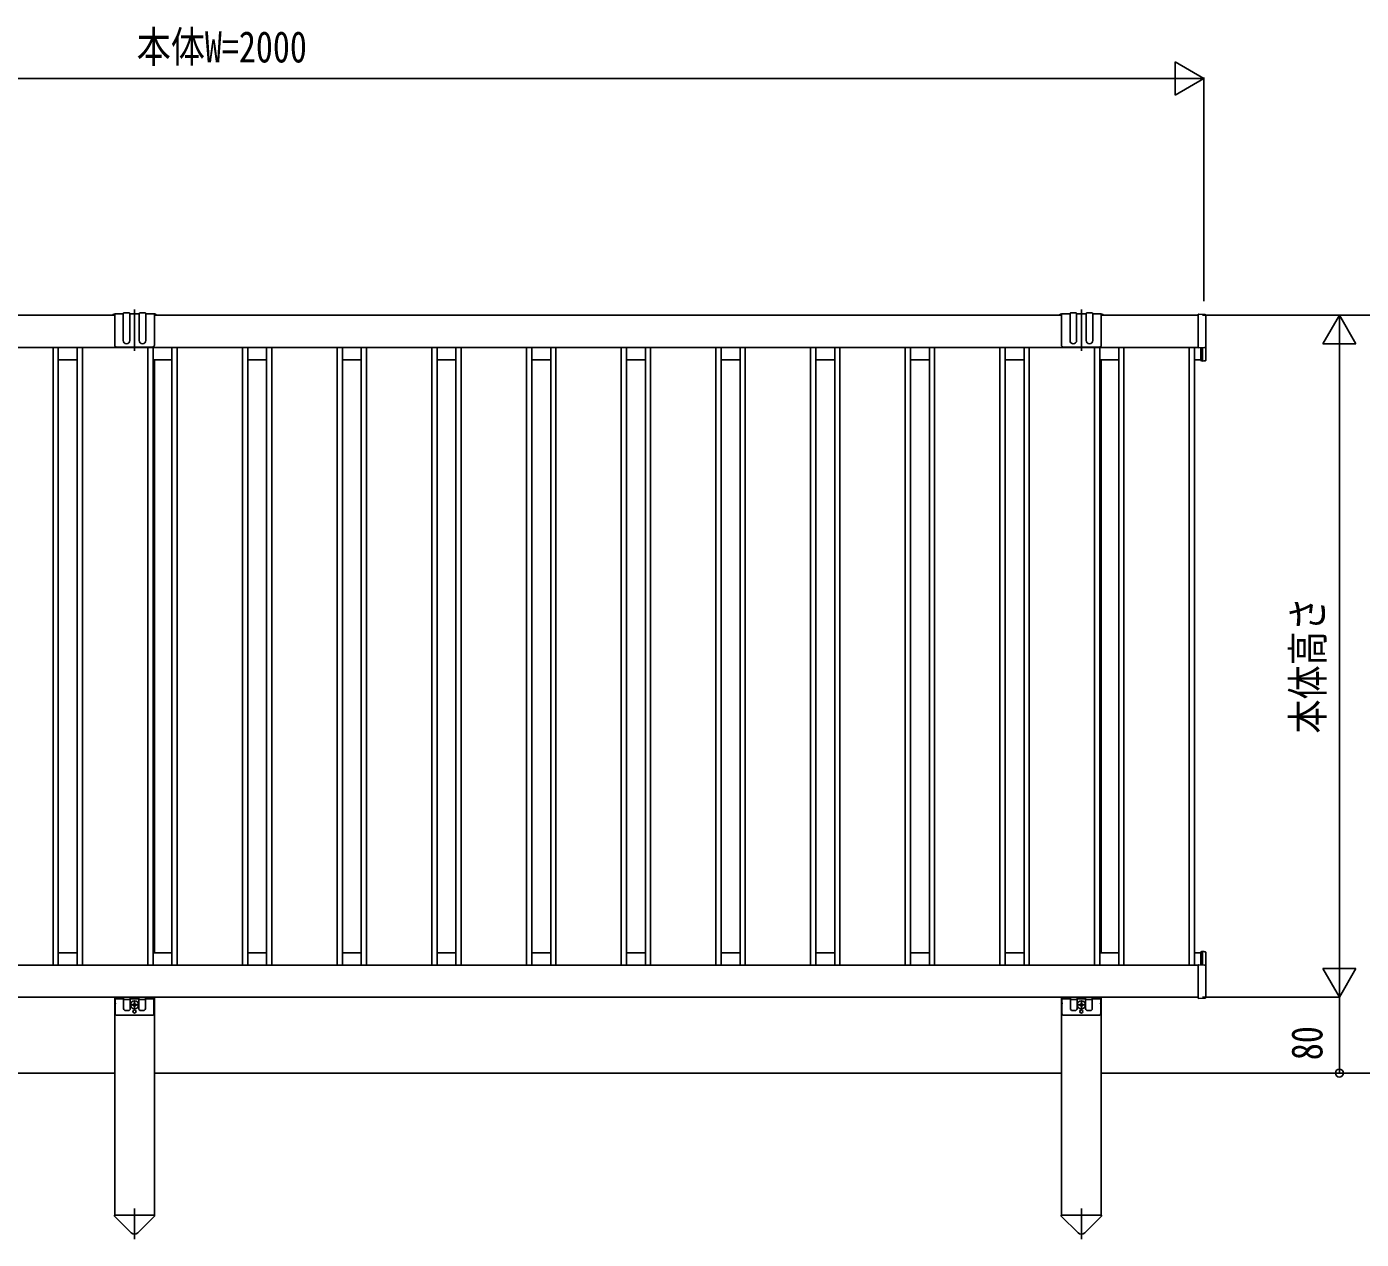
# Model space of a CAD drawing. Units: millimetres, scale not verified. Extents: x -4205 to 4205, y -2970 to 2970.
# Drawn here: x 1391 to 2801, y -61 to 1219 of the extents above; entities that cross this region are included whole.
import ezdxf
from ezdxf.enums import TextEntityAlignment as Align

# ---------------------------------------------------------------- set-up
doc = ezdxf.new("R2010")
doc.units = ezdxf.units.MM
doc.header["$LTSCALE"] = 16
doc.layers.add('0-3_YKK_A1', color=4, linetype='Continuous')
doc.layers.add('0-4_YKK_D', color=6, linetype='Continuous')
doc.styles.add('ＭＳ ゴシック', font='')
doc.styles.get('ＭＳ ゴシック').set_extended_font_data('MS Gothic')

msp = doc.modelspace()

# ---------------------------------------------------------------- linework, layer by layer
at = {"layer": '0-3_YKK_A1'}
for p, q in [((1494.02, 916.72), (1499.02, 916.72)), ((1505.02, 876.64), (1505.02, 920.42)), ((1516.02, 916.72), (1511.02, 916.72)), ((2494.02, 916.72), (2499.02, 916.72)), ((2505.02, 876.64), (2505.02, 920.42)), ((2516.02, 916.72), (2511.02, 916.72)), ((639.02, 914.22), (1484.02, 914.22)), ((1493.02, 915.72), (1484.02, 915.72)), ((1484.02, 915.72), (1484.02, 882.71)), ((1493.02, 915.72), (1493.02, 887.71)), ((1510.02, 915.72), (1500.02, 915.72)), ((1500.02, 915.72), (1500.02, 887.71)), ((1510.02, 915.72), (1510.02, 887.71)), ((1526.02, 915.72), (1517.02, 915.72)), ((1517.02, 915.72), (1517.02, 887.71)), ((1526.02, 915.72), (1526.02, 882.71)), ((1526.02, 914.22), (2484.02, 914.22)), ((2493.02, 915.72), (2484.02, 915.72)), ((2484.02, 915.72), (2484.02, 882.71)), ((2493.02, 915.72), (2493.02, 887.71)), ((2510.02, 915.72), (2500.02, 915.72)), ((2500.02, 915.72), (2500.02, 887.71)), ((2510.02, 915.72), (2510.02, 887.71)), ((2526.02, 915.72), (2517.02, 915.72)), ((2517.02, 915.72), (2517.02, 887.71)), ((2526.02, 915.72), (2526.02, 882.71)), ((2526.02, 914.22), (2628.52, 914.22)), ((2628.52, 914.42), (2628.52, 915.1)), ((2628.52, 880.92), (2628.52, 914.42)), ((2628.84, 915.4), (2635.58, 914.99)), ((2636.52, 913.99), (2636.52, 881.35)), ((639.02, 880.22), (2628.52, 880.22)), ((1419.02, 880.22), (1419.02, 228.22)), ((1424.52, 880.22), (1424.52, 228.22)), ((1444.52, 880.22), (1444.52, 228.22)), ((1450.02, 880.22), (1450.02, 228.22)), ((1486.02, 880.71), (1504.31, 880.71)), ((1505.73, 880.71), (1524.02, 880.71)), ((1519.02, 880.22), (1519.02, 228.22)), ((1524.52, 880.22), (1524.52, 228.22)), ((1544.52, 880.22), (1544.52, 228.22)), ((1550.02, 880.22), (1550.02, 228.22)), ((1619.02, 880.22), (1619.02, 228.22)), ((1624.52, 880.22), (1624.52, 228.22)), ((1644.52, 880.22), (1644.52, 228.22)), ((1650.02, 880.22), (1650.02, 228.22)), ((1719.02, 880.22), (1719.02, 228.22)), ((1724.52, 880.22), (1724.52, 228.22)), ((1744.52, 880.22), (1744.52, 228.22)), ((1750.02, 880.22), (1750.02, 228.22)), ((1819.02, 880.22), (1819.02, 228.22)), ((1824.52, 880.22), (1824.52, 228.22)), ((1844.52, 880.22), (1844.52, 228.22)), ((1850.02, 880.22), (1850.02, 228.22)), ((1919.02, 880.22), (1919.02, 228.22)), ((1924.52, 880.22), (1924.52, 228.22)), ((1944.52, 880.22), (1944.52, 228.22)), ((1950.02, 880.22), (1950.02, 228.22)), ((2019.02, 880.22), (2019.02, 228.22)), ((2024.52, 880.22), (2024.52, 228.22)), ((2044.52, 880.22), (2044.52, 228.22)), ((2050.02, 880.22), (2050.02, 228.22)), ((2119.02, 880.22), (2119.02, 228.22)), ((2124.52, 880.22), (2124.52, 228.22)), ((2144.52, 880.22), (2144.52, 228.22)), ((2150.02, 880.22), (2150.02, 228.22)), ((2219.02, 880.22), (2219.02, 228.22)), ((2224.52, 880.22), (2224.52, 228.22)), ((2244.52, 880.22), (2244.52, 228.22)), ((2250.02, 880.22), (2250.02, 228.22)), ((2319.02, 880.22), (2319.02, 228.22)), ((2324.52, 880.22), (2324.52, 228.22)), ((2344.52, 880.22), (2344.52, 228.22)), ((2350.02, 880.22), (2350.02, 228.22)), ((2419.02, 880.22), (2419.02, 228.22)), ((2424.52, 880.22), (2424.52, 228.22)), ((2444.52, 880.22), (2444.52, 228.22)), ((2450.02, 880.22), (2450.02, 228.22)), ((2486.02, 880.71), (2504.31, 880.71)), ((2505.73, 880.71), (2524.02, 880.71)), ((2519.02, 880.22), (2519.02, 228.22)), ((2524.52, 880.22), (2524.52, 228.22)), ((2544.52, 880.22), (2544.52, 228.22)), ((2550.02, 880.22), (2550.02, 228.22)), ((2619.02, 880.22), (2619.02, 228.22)), ((2624.52, 880.22), (2624.52, 228.22)), ((2628.52, 880.24), (2628.52, 880.92)), ((2628.84, 879.94), (2635.58, 880.35)), ((2631.02, 868.02), (2631.02, 879.01)), ((2633.02, 879.42), (2631.3, 879.31)), ((2632.02, 879.36), (2632.02, 880.13)), ((2636.52, 881.35), (2636.52, 868.07)), ((1444.52, 867.22), (1424.52, 867.22)), ((1544.52, 867.22), (1524.52, 867.22)), ((1526.02, 867.22), (1526.02, 241.22)), ((1644.52, 867.22), (1624.52, 867.22)), ((1744.52, 867.22), (1724.52, 867.22)), ((1844.52, 867.22), (1824.52, 867.22)), ((1944.52, 867.22), (1924.52, 867.22)), ((2044.52, 867.22), (2024.52, 867.22)), ((2144.52, 867.22), (2124.52, 867.22)), ((2244.52, 867.22), (2224.52, 867.22)), ((2344.52, 867.22), (2324.52, 867.22)), ((2444.52, 867.22), (2424.52, 867.22)), ((2544.52, 867.22), (2524.52, 867.22)), ((2526.02, 241.22), (2526.02, 867.22)), ((2631.02, 867.22), (2624.52, 867.22)), ((2631.02, 866.82), (2631.02, 868.02)), ((2631.28, 866.4), (2631.28, 866.4)), ((2631.3, 866.4), (2632.02, 866.32)), ((2631.3, 866.4), (2632.02, 866.32)), ((2632.02, 865.98), (2632.02, 866.36)), ((2633.02, 865.92), (2632.96, 865.92)), ((2636.52, 868.07), (2636.52, 867.08)), ((1444.52, 241.22), (1424.52, 241.22)), ((1544.52, 241.22), (1524.52, 241.22)), ((1644.52, 241.22), (1624.52, 241.22)), ((1744.52, 241.22), (1724.52, 241.22)), ((1844.52, 241.22), (1824.52, 241.22)), ((1944.52, 241.22), (1924.52, 241.22)), ((2044.52, 241.22), (2024.52, 241.22)), ((2144.52, 241.22), (2124.52, 241.22)), ((2244.52, 241.22), (2224.52, 241.22)), ((2344.52, 241.22), (2324.52, 241.22)), ((2444.52, 241.22), (2424.52, 241.22)), ((2544.52, 241.22), (2524.52, 241.22)), ((2631.02, 241.22), (2624.52, 241.22)), ((2631.02, 241.62), (2631.02, 240.42)), ((2631.02, 240.42), (2631.02, 229.43)), ((2631.28, 242.04), (2631.28, 242.04)), ((2631.3, 242.04), (2632.02, 242.12)), ((2631.3, 242.04), (2632.02, 242.12)), ((2632.02, 242.46), (2632.02, 242.08)), ((2633.02, 242.52), (2632.96, 242.52)), ((2636.52, 240.37), (2636.52, 241.36)), ((2636.52, 227.09), (2636.52, 240.37)), ((2628.52, 228.22), (639.02, 228.22)), ((2628.52, 228.2), (2628.52, 227.52)), ((2628.52, 227.52), (2628.52, 194.02)), ((2628.84, 228.5), (2635.58, 228.09)), ((2633.02, 229.02), (2631.3, 229.13)), ((2632.02, 228.31), (2632.02, 229.08)), ((2636.52, 194.45), (2636.52, 227.09)), ((2628.52, 194.22), (639.02, 194.22)), ((1484.02, 194.22), (1484.02, -35.78)), ((1484.52, 194.22), (1484.52, 188.19)), ((1484.52, 192.73), (1493.52, 192.73)), ((1484.52, 187.27), (1484.52, 177.23)), ((1493.52, 194.23), (1493.52, 182.23)), ((1494.52, 191.73), (1499.52, 191.73)), ((1500.47, 186.23), (1509.57, 186.23)), ((1500.52, 182.23), (1500.52, 194.23)), ((1500.52, 192.73), (1509.52, 192.73)), ((1502.94, 186.58), (1502.94, 185.88)), ((1502.94, 186.58), (1504.17, 186.58)), ((1502.94, 185.88), (1504.17, 185.88)), ((1504.67, 188.3), (1505.37, 188.3)), ((1504.67, 188.3), (1504.67, 187.08)), ((1504.67, 185.38), (1504.67, 184.15)), ((1504.67, 184.15), (1505.37, 184.15)), ((1505.02, 181.68), (1505.02, 190.78)), ((1505.37, 188.3), (1505.37, 187.08)), ((1505.37, 185.38), (1505.37, 184.15)), ((1505.87, 186.58), (1507.09, 186.58)), ((1505.87, 185.88), (1507.09, 185.88)), ((1507.09, 186.58), (1507.09, 185.88)), ((1509.52, 182.23), (1509.52, 194.23)), ((1515.52, 191.73), (1510.52, 191.73)), ((1516.52, 194.23), (1516.52, 182.23)), ((1516.52, 192.73), (1525.52, 192.73)), ((1525.52, 194.22), (1525.52, 188.19)), ((1525.52, 187.27), (1525.52, 177.23)), ((1526.02, 194.22), (1526.02, -35.78)), ((2484.02, 194.22), (2484.02, -35.78)), ((2484.52, 194.22), (2484.52, 188.19)), ((2484.52, 192.73), (2493.52, 192.73)), ((2484.52, 187.27), (2484.52, 177.23)), ((2493.52, 194.23), (2493.52, 182.23)), ((2494.52, 191.73), (2499.52, 191.73)), ((2500.47, 186.23), (2509.57, 186.23)), ((2500.52, 182.23), (2500.52, 194.23)), ((2500.52, 192.73), (2509.52, 192.73)), ((2502.94, 186.58), (2502.94, 185.88)), ((2502.94, 186.58), (2504.17, 186.58)), ((2502.94, 185.88), (2504.17, 185.88)), ((2504.67, 188.3), (2505.37, 188.3)), ((2504.67, 188.3), (2504.67, 187.08)), ((2504.67, 185.38), (2504.67, 184.15)), ((2504.67, 184.15), (2505.37, 184.15)), ((2505.02, 181.68), (2505.02, 190.78)), ((2505.37, 188.3), (2505.37, 187.08)), ((2505.37, 185.38), (2505.37, 184.15)), ((2505.87, 186.58), (2507.09, 186.58)), ((2505.87, 185.88), (2507.09, 185.88)), ((2507.09, 186.58), (2507.09, 185.88)), ((2509.52, 182.23), (2509.52, 194.23)), ((2515.52, 191.73), (2510.52, 191.73)), ((2516.52, 194.23), (2516.52, 182.23)), ((2516.52, 192.73), (2525.52, 192.73)), ((2525.52, 194.22), (2525.52, 188.19)), ((2525.52, 187.27), (2525.52, 177.23)), ((2526.02, 194.22), (2526.02, -35.78)), ((2628.52, 194.02), (2628.52, 193.34)), ((2628.84, 193.04), (2635.58, 193.45)), ((1486.52, 175.23), (1523.52, 175.23)), ((1495.52, 180.23), (1498.52, 180.23)), ((1514.52, 180.23), (1511.52, 180.23)), ((2486.52, 175.23), (2523.52, 175.23)), ((2495.52, 180.23), (2498.52, 180.23)), ((2514.52, 180.23), (2511.52, 180.23)), ((526.02, 114.22), (1484.02, 114.22)), ((1526.02, 114.22), (2484.02, 114.22)), ((3304.08, 114.22), (2526.02, 114.22)), ((1483.82, -36.78), (1483.82, -35.78)), ((1483.82, -35.78), (1526.22, -35.78)), ((1483.82, -36.78), (1501.5, -54.33)), ((1505.02, -61.29), (1505.02, -28.81)), ((1526.22, -36.78), (1508.54, -54.33)), ((1526.22, -35.78), (1526.22, -36.78)), ((2483.82, -36.78), (2483.82, -35.78)), ((2483.82, -35.78), (2526.22, -35.78)), ((2483.82, -36.78), (2501.5, -54.33)), ((2505.02, -61.29), (2505.02, -28.81)), ((2526.22, -36.78), (2508.54, -54.33)), ((2526.22, -35.78), (2526.22, -36.78))]:
    msp.add_line(p, q, dxfattribs=at)
for points in [[(2633.02, 867.91), (2633.02, 879.42), (2633.02, 880.19)], [(2631.02, 866.82), (2631.03, 866.72), (2631.05, 866.61), (2631.11, 866.5), (2631.18, 866.44), (2631.26, 866.41), (2631.28, 866.41)], [(2631.27, 866.4), (2631.29, 866.4), (2631.3, 866.4)], [(2633.08, 865.92), (2633.02, 865.92), (2633.02, 867.91)], [(2631.02, 241.62), (2631.03, 241.72), (2631.05, 241.83), (2631.11, 241.94), (2631.18, 242), (2631.26, 242.04), (2631.28, 242.04)], [(2631.27, 242.04), (2631.29, 242.04), (2631.3, 242.04)], [(2633.08, 242.52), (2633.02, 242.52), (2633.02, 240.53)], [(2633.02, 240.53), (2633.02, 229.02), (2633.02, 228.25)]]:
    msp.add_lwpolyline(points, dxfattribs=at)
for centre, radius in [((1505.02, 186.23), 4.25), ((2505.02, 186.23), 4.25), ((1505.02, 179.23), 1.65), ((2505.02, 179.23), 1.65)]:
    msp.add_circle(centre, radius, dxfattribs=at)
for centre, radius, start, end in [((1494.02, 915.72), 1, 90, 180), ((1499.02, 915.72), 1, 0, 90), ((1511.02, 915.72), 1, 90, 180), ((1516.02, 915.72), 1, 0, 90), ((2494.02, 915.72), 1, 90, 180), ((2499.02, 915.72), 1, 0, 90), ((2511.02, 915.72), 1, 90, 180), ((2516.02, 915.72), 1, 0, 90), ((1484.02, 913.72), 2, 90, 165.52249), ((1526.02, 913.72), 2, 14.47751, 90), ((2484.02, 913.72), 2, 90, 165.52249), ((2526.02, 913.72), 2, 14.47751, 90), ((2628.82, 915.1), 0.3, 86.5, 180), ((2635.52, 913.99), 1, 0, 86.5), ((1486.02, 882.71), 2, 180, 270), ((1496.52, 887.71), 3.5, 180, 0), ((1505.02, 880.01), 1, 44.427, 135.573), ((1513.52, 887.71), 3.5, 180, 0), ((1524.02, 882.71), 2, 270, 0), ((2486.02, 882.71), 2, 180, 270), ((2496.52, 887.71), 3.5, 180, 0), ((2505.02, 880.01), 1, 44.427, 135.573), ((2513.52, 887.71), 3.5, 180, 0), ((2524.02, 882.71), 2, 270, 0), ((2628.82, 880.24), 0.3, 180, 273.5), ((2631.32, 879.01), 0.3, 93.5, 180), ((2635.52, 881.35), 1, 273.5, 0), ((2631.4, 866.81), 0.377, 177.75106, 254.19407), ((2635.52, 867.08), 1, 273.93714, 299.93477), ((2635.52, 867.08), 1, 299.93477, 0.15594), ((2631.4, 241.64), 0.377, 105.80593, 182.24894), ((2635.52, 241.36), 1, 60.06523, 86.06286), ((2635.52, 241.36), 1, 359.84406, 60.06523), ((2628.82, 228.2), 0.3, 86.5, 180), ((2631.32, 229.43), 0.3, 180, 266.5), ((2635.52, 227.09), 1, 0, 86.5), ((1484.32, 187.73), 0.5, 293.57818, 66.42182), ((1494.52, 192.73), 1, 180, 270), ((1499.52, 192.73), 1, 270, 0), ((1504.17, 187.08), 0.5, 270, 0), ((1504.17, 185.38), 0.5, 0, 90), ((1505.87, 187.08), 0.5, 180, 270), ((1505.87, 185.38), 0.5, 90, 180), ((1510.52, 192.73), 1, 180, 270), ((1515.52, 192.73), 1, 270, 0), ((1525.72, 187.73), 0.5, 113.57818, 246.42182), ((2484.32, 187.73), 0.5, 293.57818, 66.42182), ((2494.52, 192.73), 1, 180, 270), ((2499.52, 192.73), 1, 270, 0), ((2504.17, 187.08), 0.5, 270, 0), ((2504.17, 185.38), 0.5, 0, 90), ((2505.87, 187.08), 0.5, 180, 270), ((2505.87, 185.38), 0.5, 90, 180), ((2510.52, 192.73), 1, 180, 270), ((2515.52, 192.73), 1, 270, 0), ((2525.72, 187.73), 0.5, 113.57818, 246.42182), ((2628.82, 193.34), 0.3, 180, 273.5), ((2635.52, 194.45), 1, 273.5, 360), ((1486.52, 177.23), 2, 180, 270), ((1495.52, 182.23), 2, 180, 270), ((1498.52, 182.23), 2, 270, 0), ((1511.52, 182.23), 2, 180, 270), ((1514.52, 182.23), 2, 270, 0), ((1523.52, 177.23), 2, 270, 0), ((2486.52, 177.23), 2, 180, 270), ((2495.52, 182.23), 2, 180, 270), ((2498.52, 182.23), 2, 270, 0), ((2511.52, 182.23), 2, 180, 270), ((2514.52, 182.23), 2, 270, 0), ((2523.52, 177.23), 2, 270, 0), ((1505.02, -50.78), 5, 225.20979, 314.79021), ((2505.02, -50.78), 5, 225.20979, 314.79021)]:
    msp.add_arc(centre, radius, start, end, dxfattribs=at)
for centre, major_axis, start_param, end_param in [((2633.08, 867.92), (32.76, -2), 4.6837208, 4.712389), ((2632.96, 867.92), (32.76, 2), 4.712389, 4.788924), ((2633.08, 240.52), (32.76, 2), 1.5707963, 1.5994645), ((2632.96, 240.52), (32.76, -2), 1.4942613, 1.5707963)]:
    msp.add_ellipse(centre, major_axis=major_axis, ratio=0.060935, start_param=start_param, end_param=end_param, dxfattribs=at)
at = {"layer": '0-4_YKK_D'}
for p, q in [((2634.52, 1164.22), (2604.21, 1181.72)), ((2604.21, 1181.72), (2604.21, 1146.72)), ((2599.52, 1164.22), (669.52, 1164.22)), ((2634.52, 1164.22), (2573.9, 1164.22)), ((2634.52, 1164.22), (2604.21, 1146.72)), ((2634.52, 929.22), (2634.52, 1165.22)), ((2633.02, 914.22), (2778.52, 914.22)), ((2633.02, 914.22), (2878.52, 914.22)), ((2777.52, 914.22), (2760.02, 883.91)), ((2777.52, 914.22), (2795.02, 883.91)), ((2777.52, 914.22), (2777.52, 853.6)), ((2760.02, 883.91), (2795.02, 883.91)), ((2777.52, 879.22), (2777.52, 229.22)), ((2777.52, 194.22), (2777.52, 254.84)), ((2777.52, 194.22), (2760.02, 224.53)), ((2795.02, 224.53), (2760.02, 224.53)), ((2777.52, 194.22), (2795.02, 224.53)), ((2633.02, 194.22), (2778.52, 194.22)), ((2633.02, 194.22), (2778.52, 194.22)), ((2777.52, 194.22), (2777.52, 114.22)), ((2647.02, 114.22), (2778.52, 114.22)), ((2648.02, 114.22), (2878.52, 114.22))]:
    msp.add_line(p, q, dxfattribs=at)
msp.add_circle((2777.52, 114.22), 4.25, dxfattribs=at)

# ---------------------------------------------------------------- texts
at = {"layer": '0-4_YKK_D', "style": 'ＭＳ ゴシック', "width": 0.8}
msp.add_text('本体W=2000', height=32.99, dxfattribs=at).set_placement((1507.32, 1171.22), align=Align.BOTTOM_LEFT)
for s, p in [('本体高さ', (2770.52, 472.62)), ('80', (2769.52, 127.82))]:
    msp.add_text(s, height=32.99, rotation=90, dxfattribs=at).set_placement(p, align=Align.BOTTOM_LEFT)

doc.saveas('drawing.dxf')
